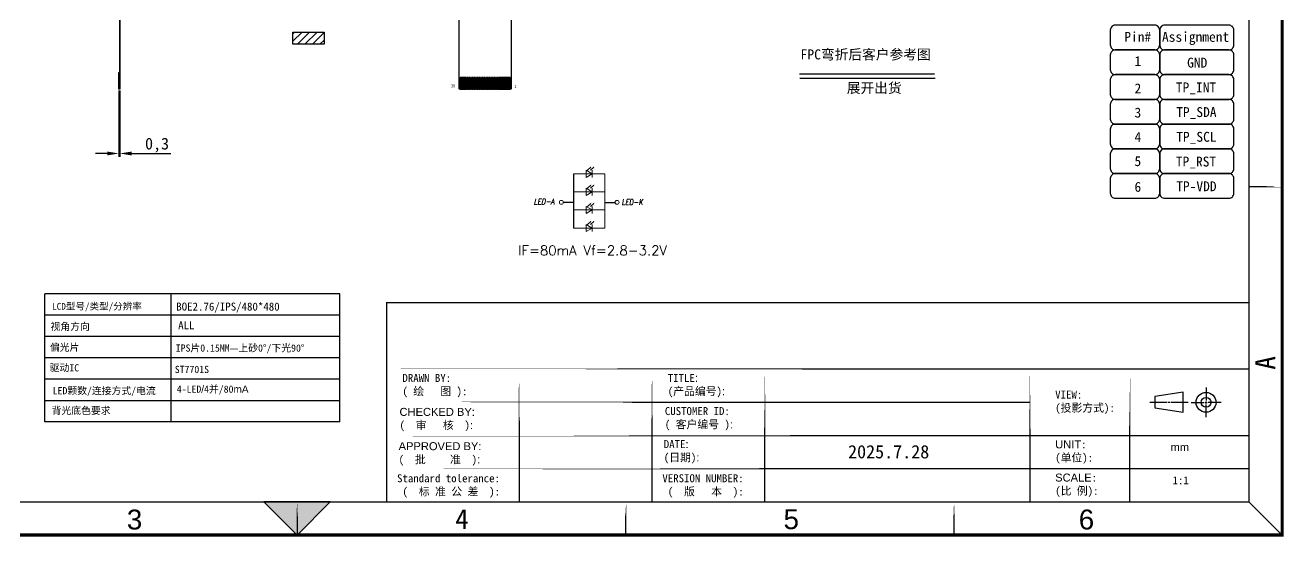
# Model space of a CAD drawing. Header units: millimetres. Extents: x 6268 to 6857, y -7375 to -6958.
# Drawn here: x 6481.3 to 6857, y -7374.8 to -7222.2 of the extents above; entities that cross this region are included whole.
import ezdxf
from ezdxf.enums import TextEntityAlignment as Align

# ---------------------------------------------------------------- set-up
doc = ezdxf.new("R2010")
doc.units = ezdxf.units.MM
doc.header["$LTSCALE"] = 32.67
doc.header["$PDMODE"] = 3
doc.header["$PDSIZE"] = 0.3125
doc.layers.get('0').update_dxf_attribs({"linetype": 'CONTINUOUS'})
doc.layers.get('Defpoints').update_dxf_attribs({"linetype": 'CONTINUOUS'})
for name, color, linetype in [('DIM', 3, 'CONTINUOUS'), ('ITO', 3, 'CONTINUOUS'), ('鑫视界图框', 3, 'CONTINUOUS')]:
    doc.layers.add(name, color=color, linetype=linetype)
doc.layers.add('Text', color=7, linetype='CONTINUOUS', lineweight=0)
doc.styles.add('Arial', font='arial.ttf', dxfattribs={"height": 3})
doc.styles.add('C-E02$0$RT', font='ROMANT.SHX')
doc.styles.add('H', font='italic.shx', dxfattribs={"width": 0.75})
doc.styles.get("Standard").update_dxf_attribs({"font": 'txt', "width": 0.8})
doc.styles.add('宋', font='SimSun.ttf')
doc.styles.add('宋体', font='SimSun.ttf')
doc.styles.add('黑体', font='simhei.ttf')
doc.dimstyles.new('HJ', dxfattribs={"dimtxt": 3.5, "dimasz": 3.5, "dimexe": 1, "dimexo": 0.625, "dimgap": 0.5, "dimtad": 1, "dimtxsty": '黑体', "dimcen": 3.5, "dimclrd": 4, "dimclre": 4, "dimclrt": 4, "dimadec": 0, "dimazin": 0, "dimtfac": 1, "dimtmove": 0, "dimatfit": 3, "dimfxl": 1, "dimarcsym": 0})

# ---------------------------------------------------------------- blocks, each defined once
blk = doc.blocks.new('*U270')
at = {"layer": 'ITO', "color": 2}
blk.add_lwpolyline([(-0.175, -1.75), (0.175, -1.75), (0.175, 1.75), (-0.175, 1.75)], close=True, dxfattribs=at)
blk = doc.blocks.new('*U272')
at = {"layer": 'ITO', "color": 0, "linetype": 'ByBlock', "lineweight": -2, "transparency": 16777216}
for p in [(0, 0), (0.5, 0), (1, 0), (1.5, 0), (2, 0), (2.5, 0), (3, 0), (3.5, 0), (4, 0), (4.5, 0), (5, 0), (5.5, 0), (6, 0), (6.5, 0), (7, 0), (7.5, 0), (8, 0), (8.5, 0), (9, 0), (9.5, 0), (10, 0), (10.5, 0), (11, 0), (11.5, 0), (12, 0), (12.5, 0), (13, 0), (13.5, 0), (14, 0), (14.5, 0)]:
    blk.add_blockref('*U270', p, dxfattribs=at)
blk = doc.blocks.new('*D297')
at = {"layer": 'Defpoints', "color": 0, "transparency": 16777216}
for p in [(6509.26, -7241.1), (6509.56, -7241.1), (6509.56, -7260.5)]:
    blk.add_point(p, dxfattribs=at)
at = {"layer": 'ITO', "color": 4, "lineweight": -2, "transparency": 16777216}
for p, q in [((6509.26, -7241.72), (6509.26, -7261.5)), ((6509.56, -7241.72), (6509.56, -7261.5)), ((6505.76, -7260.5), (6502.26, -7260.5)), ((6509.26, -7260.5), (6509.56, -7260.5)), ((6513.06, -7260.5), (6524.7, -7260.5))]:
    blk.add_line(p, q, dxfattribs=at)
at = {"layer": 'ITO', "color": 4, "transparency": 16777216}
for points in [[(6505.76, -7259.92), (6505.76, -7261.08), (6509.26, -7260.5)], [(6513.06, -7259.92), (6513.06, -7261.08), (6509.56, -7260.5)]]:
    blk.add_solid(points, dxfattribs=at)
at = {"layer": 'ITO', "color": 4, "transparency": 16777216, "insert": (6520.63, -7258.02), "char_height": 3.5, "attachment_point": 5, "style": '黑体'}
blk.add_mtext('0,3', dxfattribs=at)

msp = doc.modelspace()

# ---------------------------------------------------------------- hatches: boundary and pattern name
h = msp.add_hatch()
h.set_pattern_fill('ANSI31', color=4, scale=0.5, style=0)
h.set_pattern_definition([(45, (1499.2115, -7239.8522), (-1.122532, 1.122532), [])])
h.paths.add_polyline_path([(6561.157, -7224.277), (6570.486, -7224.277), (6570.486, -7227.931), (6561.157, -7227.931)])
msp.add_hatch(color=3).paths.add_polyline_path([(6552.536, -7364.409), (6562.436, -7374.309), (6572.336, -7364.409)])

# ---------------------------------------------------------------- linework, layer by layer
at = {"color": 30, "lineweight": -3}
for p, q in [((6509.431, -7196.551), (6509.431, -7241.354)), ((6509.561, -7196.551), (6509.561, -7241.354))]:
    msp.add_line(p, q, dxfattribs=at)
at = {"color": 2}
for p, q in [((6712.429, -7236.784), (6752.68, -7236.784)), ((6712.532, -7237.998), (6752.885, -7237.998))]:
    msp.add_line(p, q, dxfattribs=at)
for p, q in [((6644.929, -7266.55), (6644.929, -7282.746)), ((6644.929, -7275.069), (6641.89, -7275.069)), ((6654.329, -7275.069), (6657.368, -7275.069))]:
    msp.add_line(p, q)
at = {"color": 4, "linetype": 'Continuous', "lineweight": -3}
for p, q in [((6575.162, -7302.339), (6487.163, -7302.339)), ((6487.163, -7340.551), (6487.163, -7302.339)), ((6524.831, -7340.551), (6524.831, -7302.339)), ((6575.162, -7340.55), (6575.162, -7302.339)), ((6575.162, -7308.708), (6487.163, -7308.708)), ((6575.162, -7315.076), (6487.163, -7315.076)), ((6575.162, -7321.445), (6487.163, -7321.445)), ((6575.162, -7327.813), (6487.163, -7327.813)), ((6575.162, -7340.551), (6487.163, -7340.551))]:
    msp.add_line(p, q, dxfattribs=at)
at = {"color": 4, "lineweight": -3}
msp.add_line((6487.163, -7334.182), (6575.163, -7334.182), dxfattribs=at)
at = {"color": 4}
msp.add_lwpolyline([(6561.157, -7224.277), (6570.486, -7224.277), (6570.486, -7227.931), (6561.157, -7227.931)], close=True, dxfattribs=at)
at = {"color": 4, "elevation": 0}
for points in [[(6805.164, -7223.726), (6805.164, -7228.15, 0.4142136), (6806.639, -7229.625), (6818.435, -7229.625, 0.4142136), (6819.91, -7228.15), (6819.91, -7223.726, 0.4142136), (6818.435, -7222.252), (6806.639, -7222.252, 0.4142136)], [(6819.91, -7223.726), (6819.91, -7228.15, 0.4142136), (6821.384, -7229.625), (6840.554, -7229.625, 0.4142136), (6842.028, -7228.15), (6842.028, -7223.726, 0.4142136), (6840.554, -7222.252), (6821.384, -7222.252, 0.4142136)], [(6805.164, -7231.099), (6805.164, -7235.523, 0.4142136), (6806.639, -7236.997), (6818.435, -7236.997, 0.4142136), (6819.91, -7235.523), (6819.91, -7231.099, 0.4142136), (6818.435, -7229.625), (6806.639, -7229.625, 0.4142136)], [(6819.91, -7231.099), (6819.91, -7235.523, 0.4142136), (6821.384, -7236.997), (6840.554, -7236.997, 0.4142136), (6842.028, -7235.523), (6842.028, -7231.099, 0.4142136), (6840.554, -7229.625), (6821.384, -7229.625, 0.4142136)], [(6805.164, -7238.472), (6805.164, -7242.896, 0.4142136), (6806.639, -7244.37), (6818.435, -7244.37, 0.4142136), (6819.91, -7242.896), (6819.91, -7238.472, 0.4142136), (6818.435, -7236.997), (6806.639, -7236.997, 0.4142136)], [(6819.91, -7238.472), (6819.91, -7242.896, 0.4142136), (6821.384, -7244.37), (6840.554, -7244.37, 0.4142136), (6842.028, -7242.896), (6842.028, -7238.472, 0.4142136), (6840.554, -7236.997), (6821.384, -7236.997, 0.4142136)], [(6805.164, -7245.845), (6805.164, -7250.268, 0.4142136), (6806.639, -7251.743), (6818.435, -7251.743, 0.4142136), (6819.91, -7250.268), (6819.91, -7245.845, 0.4142136), (6818.435, -7244.37), (6806.639, -7244.37, 0.4142136)], [(6819.91, -7245.845), (6819.91, -7250.268, 0.4142136), (6821.384, -7251.743), (6840.554, -7251.743, 0.4142136), (6842.028, -7250.268), (6842.028, -7245.845, 0.4142136), (6840.554, -7244.37), (6821.384, -7244.37, 0.4142136)], [(6805.164, -7253.217), (6805.164, -7257.641, 0.4142136), (6806.639, -7259.116), (6818.435, -7259.116, 0.4142136), (6819.91, -7257.641), (6819.91, -7253.217, 0.4142136), (6818.435, -7251.743), (6806.639, -7251.743, 0.4142136)], [(6819.91, -7253.217), (6819.91, -7257.641, 0.4142136), (6821.384, -7259.116), (6840.554, -7259.116, 0.4142136), (6842.028, -7257.641), (6842.028, -7253.217, 0.4142136), (6840.554, -7251.743), (6821.384, -7251.743, 0.4142136)], [(6805.164, -7260.59), (6805.164, -7265.014, 0.4142136), (6806.639, -7266.489), (6818.435, -7266.489, 0.4142136), (6819.91, -7265.014), (6819.91, -7260.59, 0.4142136), (6818.435, -7259.116), (6806.639, -7259.116, 0.4142136)], [(6819.91, -7260.59), (6819.91, -7265.014, 0.4142136), (6821.384, -7266.489), (6840.554, -7266.489, 0.4142136), (6842.028, -7265.014), (6842.028, -7260.59, 0.4142136), (6840.554, -7259.116), (6821.384, -7259.116, 0.4142136)], [(6805.164, -7267.963), (6805.164, -7272.387, 0.4142136), (6806.639, -7273.861), (6818.435, -7273.861, 0.4142136), (6819.91, -7272.387), (6819.91, -7267.963, 0.4142136), (6818.435, -7266.489), (6806.639, -7266.489, 0.4142136)], [(6819.91, -7267.963), (6819.91, -7272.387, 0.4142136), (6821.384, -7273.861), (6840.554, -7273.861, 0.4142136), (6842.028, -7272.387), (6842.028, -7267.963, 0.4142136), (6840.554, -7266.489), (6821.384, -7266.489, 0.4142136)]]:
    msp.add_lwpolyline(points, format="xyb", close=True, dxfattribs=at)
at = {"color": 4, "lineweight": 0}
msp.add_lwpolyline([(6554.85, -7302.339), (6575.162, -7302.339)], dxfattribs=at)
at = {"color": 3}
msp.add_lwpolyline([(6552.536, -7364.409), (6562.436, -7374.309), (6572.336, -7364.409)], close=True, dxfattribs=at)
at = {"layer": 'ITO', "color": 30}
for p, q in [((6509.261, -7241.354), (6509.261, -7236.354)), ((6509.261, -7236.354), (6509.431, -7236.354)), ((6509.561, -7241.354), (6509.261, -7241.354))]:
    msp.add_line(p, q, dxfattribs=at)
msp.add_lwpolyline([(6633.367, -7201.322), (6633.367, -7212.762, -0.4142136), (6632.867, -7213.262), (6626.828, -7213.262, 0.4142136), (6626.328, -7213.762), (6626.328, -7241.154, -0.4142136), (6626.128, -7241.354), (6611.028, -7241.354, -0.4142136), (6610.828, -7241.154), (6610.828, -7213.762, 0.4142136), (6610.328, -7213.262), (6602.992, -7213.262, -0.4142136), (6602.492, -7212.762), (6602.492, -7201.322, -0.4142136), (6602.992, -7200.822), (6605.971, -7200.822)], format="xyb", dxfattribs=at)
at = {"layer": 'Text', "color": 0, "linetype": 'Continuous', "lineweight": 9}
for p, q in [((6648.705, -7265.485), (6648.705, -7267.614)), ((6650.549, -7266.55), (6648.705, -7265.485)), ((6650.549, -7265.485), (6650.549, -7267.614)), ((6644.929, -7266.55), (6654.329, -7266.55)), ((6650.549, -7266.55), (6648.705, -7267.614)), ((6654.329, -7266.55), (6654.329, -7282.746)), ((6644.929, -7271.95), (6654.329, -7271.95)), ((6648.705, -7270.885), (6648.705, -7273.014)), ((6650.549, -7271.95), (6648.705, -7270.885)), ((6650.549, -7271.95), (6648.705, -7273.014)), ((6650.549, -7270.885), (6650.549, -7273.014)), ((6648.705, -7276.282), (6648.705, -7278.411)), ((6650.549, -7277.346), (6648.705, -7276.282)), ((6650.549, -7276.282), (6650.549, -7278.411)), ((6644.929, -7277.346), (6654.329, -7277.346)), ((6650.549, -7277.346), (6648.705, -7278.411)), ((6644.929, -7282.746), (6654.329, -7282.746)), ((6648.705, -7281.682), (6648.705, -7283.811)), ((6650.549, -7282.746), (6648.705, -7281.682)), ((6650.549, -7282.746), (6648.705, -7283.811)), ((6650.549, -7281.682), (6650.549, -7283.811))]:
    msp.add_line(p, q, dxfattribs=at)
for points in [[(6650.068, -7264.574), (6649.162, -7265.48)], [(6650.962, -7264.584), (6650.057, -7265.489)], [(6650.068, -7269.974), (6649.162, -7270.88)], [(6650.962, -7269.984), (6650.057, -7270.889)], [(6650.068, -7275.37), (6649.162, -7276.276)], [(6650.962, -7275.38), (6650.057, -7276.286)], [(6650.068, -7280.77), (6649.162, -7281.676)], [(6650.962, -7280.78), (6650.057, -7281.686)]]:
    msp.add_lwpolyline(points, dxfattribs=at)
for centre in [(6641.306, -7275.069), (6657.952, -7275.069)]:
    msp.add_circle(centre, 0.585, dxfattribs=at)
for points in [[(6650.026, -7264.533), (6650.316, -7264.326), (6650.109, -7264.615)], [(6650.921, -7264.542), (6651.21, -7264.336), (6651.004, -7264.625)], [(6650.026, -7269.933), (6650.316, -7269.726), (6650.109, -7270.015)], [(6650.921, -7269.942), (6651.21, -7269.736), (6651.004, -7270.025)], [(6650.026, -7275.329), (6650.316, -7275.122), (6650.109, -7275.412)], [(6650.921, -7275.339), (6651.21, -7275.132), (6651.004, -7275.422)], [(6650.026, -7280.729), (6650.316, -7280.522), (6650.109, -7280.812)], [(6650.921, -7280.739), (6651.21, -7280.532), (6651.004, -7280.822)]]:
    msp.add_solid(points, dxfattribs=at)
at = {"layer": '鑫视界图框', "color": 3}
for p, q in [((6833.755, -7330.254), (6833.755, -7334.115)), ((6816.945, -7334.664), (6822.068, -7334.664)), ((6822.365, -7334.664), (6822.959, -7334.664)), ((6823.256, -7334.664), (6828.38, -7334.664)), ((6829.3, -7334.709), (6833.161, -7334.709)), ((6833.458, -7334.709), (6834.052, -7334.709)), ((6833.755, -7335.006), (6833.755, -7334.412)), ((6833.755, -7339.164), (6833.755, -7335.303)), ((6838.21, -7334.709), (6834.349, -7334.709))]:
    msp.add_line(p, q, dxfattribs=at)
for points, const_width in [([(6856.466, -7374.309), (6268.406, -7374.309), (6268.406, -6958.509), (6856.466, -6958.509)], 0.99), ([(6846.566, -7364.409), (6278.306, -7364.409), (6278.306, -6968.409), (6846.566, -6968.409)], 0.396), ([(6856.466, -7270.358), (6846.665, -7270.358), (6846.665, -7270.358), (6856.466, -7270.358)], 0.396), ([(6589.166, -7305.009), (6846.566, -7305.009), (6846.566, -7364.409), (6589.166, -7364.409)], 0.396), ([(6589.166, -7324.809), (6846.566, -7324.809), (6846.566, -7324.809), (6589.166, -7324.809)], 0.396), ([(6628.766, -7324.809), (6628.766, -7324.809), (6628.767, -7364.409), (6628.767, -7364.409)], 0.396), ([(6668.366, -7323.819), (6668.366, -7323.819), (6668.367, -7364.409), (6668.367, -7364.409)], 0.396), ([(6702.026, -7324.809), (6702.026, -7324.809), (6702.027, -7364.409), (6702.027, -7364.409)], 0.396), ([(6781.226, -7324.809), (6781.226, -7324.809), (6781.227, -7364.409), (6781.227, -7364.409)], 0.396), ([(6810.926, -7324.809), (6810.926, -7324.809), (6810.927, -7364.409), (6810.927, -7364.409)], 0.396), ([(6589.166, -7334.709), (6781.226, -7334.709), (6781.226, -7334.709), (6589.166, -7334.709)], 0.396), ([(6589.166, -7344.609), (6846.566, -7344.609), (6846.566, -7344.609), (6589.166, -7344.609)], 0.396), ([(6589.166, -7354.509), (6846.566, -7354.509), (6846.566, -7354.509), (6589.166, -7354.509)], 0.396), ([(6562.484, -7364.419), (6562.484, -7364.419), (6562.484, -7374.22), (6562.484, -7374.22)], 0.396), ([(6660.494, -7364.419), (6660.494, -7364.419), (6660.494, -7374.22), (6660.494, -7374.22)], 0.396), ([(6758.504, -7364.419), (6758.504, -7364.419), (6758.504, -7374.22), (6758.504, -7374.22)], 0.396)]:
    msp.add_lwpolyline(points, close=True, dxfattribs=dict(at, const_width=const_width))
msp.add_lwpolyline([(6818.43, -7332.972), (6818.43, -7336.357), (6826.895, -7337.634), (6826.895, -7331.694)], close=True, dxfattribs=at)
at = {"layer": '鑫视界图框', "color": 3, "const_width": 0.396}
msp.add_lwpolyline([(6846.566, -7364.409), (6856.466, -7374.309)], dxfattribs=at)
at = {"layer": '鑫视界图框', "color": 3}
for radius in [2.97, 1.485]:
    msp.add_circle((6833.755, -7334.709), radius, dxfattribs=at)

# ---------------------------------------------------------------- block references
at = {"layer": 'ITO', "color": 2}
msp.add_blockref('*U272', (6611.328, -7239.604), dxfattribs=at)

# ---------------------------------------------------------------- texts
at = {"color": 0, "linetype": 'Continuous', "lineweight": -3, "style": '宋体'}
for s, height, rotation, p in [('LCD型号/类型/分辨率', 2.02995, 359.99988, (6502.688, -7307.095)), ('视角方向', 2.1481, 359.99988, (6494.705, -7313.174)), ('偏光片', 2.1481, 0.00012, (6493.05, -7319.375)), ('驱动IC', 2.1481, 0.00012, (6492.991, -7325.492)), ('LED颗数/连接方式/电流', 2.14809, 0.00012, (6504.863, -7332.316)), ('背光底色要求', 2.1481, 0.00012, (6497.955, -7338.228))]:
    msp.add_text(s, height=height, rotation=rotation, dxfattribs=at).set_placement(p, align=Align.CENTER)
at = {"color": 4, "char_height": 2.94912, "width": 5.51776, "attachment_point": 1, "style": 'Arial'}
for s, insert in [('{\\fSimHei|b0|i0|c0|p49;Pin#}', (6809.341, -7224.253)), ('{\\fSimHei|b0|i0|c0|p49;Assignment}', (6820.588, -7224.253)), ('{\\fSimHei|b0|i0|c134|p49;1}', (6812.39, -7231.493)), ('{\\fSimHei|b0|i0|c134|p49;GND}', (6828.103, -7231.94)), ('{\\fSimHei|b0|i0|c134|p49;TP_INT}', (6824.723, -7239.313)), ('{\\fSimHei|b0|i0|c134|p49;2}', (6812.39, -7239.621)), ('{\\fSimHei|b0|i0|c134|p49;3}', (6812.39, -7246.823)), ('{\\fSimHei|b0|i0|c134|p49;TP_SDA}', (6824.84, -7246.686)), ('{\\fSimHei|b0|i0|c134|p49;4}', (6812.39, -7254.103)), ('{\\fSimHei|b0|i0|c134|p49;TP_SCL}', (6824.84, -7254.059)), ('{\\fSimHei|b0|i0|c134|p49;5}', (6812.39, -7261.305)), ('{\\fSimHei|b0|i0|c134|p49;TP_RST}', (6824.723, -7261.432)), ('{\\fSimHei|b0|i0|c134|p49;6}', (6812.39, -7268.97)), ('{\\fSimHei|b0|i0|c134|p49;TP-VDD}', (6824.84, -7268.804))]:
    msp.add_mtext(s, dxfattribs=dict(at, insert=insert))
at = {"color": 2, "insert": (6712.69, -7229.461), "char_height": 3, "width": 44.1761, "attachment_point": 1, "style": '宋'}
msp.add_mtext('FPC弯折后客户参考图\\P\\P\\pi13.82;展开出货', dxfattribs=at)
at = {"insert": (6609.659, -7239.827), "char_height": 1, "width": 3.04061, "attachment_point": 3}
msp.add_mtext('{\\C1;30}', dxfattribs=at)
at = {"color": 1, "lineweight": -3, "attachment_point": 1, "style": '宋体'}
for s, insert, char_height, width in [('ALL', (6526.945, -7310.526), 2.3882, 74.78635), ('4-LED{\\fArial|b0|i0|c0|p32;/}4并/80{\\fArial|b0|i0|c0|p32;mA}', (6526.522, -7329.7), 2.14938, 27.37334)]:
    msp.add_mtext(s, dxfattribs=dict(at, insert=insert, char_height=char_height, width=width))
at = {"color": 1, "lineweight": -3, "style": '宋体'}
for tag, p, height in [('BOE2.76/IPS/480*480', (6526.366, -7307.351), 2.388), ('IPS片0.15MM—上砂0°/下光90°', (6526.213, -7319.588), 2.149), ('ST7701S', (6525.922, -7325.962), 2.149)]:
    msp.add_attdef(tag, p, '', height=height, dxfattribs=at)
at = {"layer": 'DIM', "color": 1, "insert": (6627.949, -7240.018), "char_height": 1, "width": 0.89492, "attachment_point": 3}
msp.add_mtext('1', dxfattribs=at)
at = {"layer": 'Text', "color": 0, "style": 'H', "width": 0.75}
for s, p in [('LED-A', (6633.086, -7275.684)), ('LED-K', (6659.31, -7275.858))]:
    msp.add_text(s, height=1.6992, dxfattribs=at).set_placement(p)
at = {"layer": 'Text', "style": 'C-E02$0$RT'}
msp.add_text('IF=80mA Vf=2.8-3.2V', height=2.91358, dxfattribs=at).set_placement((6628.42, -7290.865))
at = {"layer": '鑫视界图框', "color": 3, "insert": (6848.44, -7324.97), "char_height": 5.94, "width": 25.22711, "attachment_point": 1, "rotation": 90, "style": '黑体'}
msp.add_mtext('A', dxfattribs=at)
at = {"layer": '鑫视界图框', "color": 3, "lineweight": 0, "attachment_point": 1, "style": '黑体'}
for s, insert, char_height, width in [('{\\C256;DRAWN BY:\\P( 绘   图 ):}', (6593.87, -7326.249), 2.376, 53.10783), ('{\\fSimHei|b0|i0|c0|p49;\\C256;TITLE\\fArial|b0|i0|c0|p34;:\\P\\fSimHei|b0|i0|c0|p49;(\\fSimHei|b0|i0|c134|p49;产品编号\\fSimHei|b0|i0|c0|p49;)\\fArial|b0|i0|c0|p34;:}', (6673.07, -7326.249), 2.376, 53.10783), ('{\\fSimHei|b0|i0|c0|p49;\\C256;VIEW:\\P(\\fSimHei|b0|i0|c134|p49;投影方式\\fSimHei|b0|i0|c0|p49;):}', (6788.712, -7331.195), 2.376, 53.10783), ('{\\fArial|b0|i0|c0|p34;\\C256;CHECKED BY:\\P\\fSimHei|b0|i0|c0|p49;(\\fSimHei|b0|i0|c134|p49;  审   核  \\fSimHei|b0|i0|c0|p49;)\\fArial|b0|i0|c0|p34;:}', (6593.005, -7336.367), 2.376, 53.10783), ('{\\fSimHei|b0|i0|c0|p49;\\C256;CUSTOMER\\fSimHei|b0|i0|c134|p49; \\fSimHei|b0|i0|c0|p49;ID:\\fArial|b0|i0|c0|p34;\\P\\fSimHei|b0|i0|c0|p49;(\\fSimHei|b0|i0|c134|p49; 客户编号 \\fSimHei|b0|i0|c0|p49;)\\fArial|b0|i0|c0|p34;:}', (6672.205, -7336.124), 2.376, 53.10783), ('{\\fArial|b0|i0|c0|p34;\\C256;APPROVED BY:\\P\\fSimHei|b0|i0|c0|p49;(\\fSimHei|b0|i0|c134|p49;  批   \\H0.4167x; \\H2.4x; 准  \\fSimHei|b0|i0|c0|p49;)\\fArial|b0|i0|c0|p34;:}', (6592.745, -7346.593), 2.376, 53.10783), ('{\\fSimHei|b0|i0|c0|p49;\\C256;DATE\\fArial|b0|i0|c0|p34;:\\P\\fSimHei|b0|i0|c0|p49;(\\fSimHei|b0|i0|c134|p49;日期\\fSimHei|b0|i0|c0|p49;\\H1x;)\\fArial|b0|i0|c0|p34;:}', (6671.886, -7345.986), 2.376, 53.10783), ('{\\C0;2025.7.28}', (6726.885, -7347.449), 3.96, 19.12815), ('{\\fArial|b0|i0|c0|p34;\\C256;UNIT\\fSimHei|b0|i0|c0|p49;:\\P(\\fSimHei|b0|i0|c134|p49;单位\\fSimHei|b0|i0|c0|p49;):}', (6788.712, -7346.049), 2.376, 53.10783), ('{\\fArial|b0|i0|c0|p34;\\C256;mm}', (6823.145, -7346.86), 2.376, 53.10783), ('{\\fArial|b0|i0|c0|p34;\\C256;SCALE\\fSimHei|b0|i0|c0|p49;:\\P(\\fSimHei|b0|i0|c134|p49;比 例\\fSimHei|b0|i0|c0|p49;):}', (6788.712, -7355.949), 2.376, 53.10783), ('{\\fSimHei|b0|i0|c134|p49;\\C256;Standard tolerance\\fSimHei|b0|i0|c0|p49;:\\fSimHei|b0|i0|c134|p49;\\P \\fSimHei|b0|i0|c0|p49;(\\fSimHei|b0|i0|c134|p49;  标 准 公 差  \\fSimHei|b0|i0|c0|p49;):}', (6592.271, -7356.165), 2.376, 53.10783), ('{\\fSimHei|b0|i0|c134|p49;\\C256;VERSION NUMBER\\fSimHei|b0|i0|c0|p49;:\\fSimHei|b0|i0|c134|p49;\\P \\fSimHei|b0|i0|c0|p49;(\\fSimHei|b0|i0|c134|p49;  版   本  \\fSimHei|b0|i0|c0|p49;):}', (6671.471, -7356.165), 2.376, 53.10783), ('{\\fSimHei|b0|i0|c0|p49;\\C256;1:1}', (6823.741, -7356.76), 2.376, 53.10783)]:
    msp.add_mtext(s, dxfattribs=dict(at, insert=insert, char_height=char_height, width=width))
at = {"layer": '鑫视界图框', "color": 3, "char_height": 5.94, "width": 2.49821, "attachment_point": 1, "style": '黑体'}
for s, insert in [('{\\fArial|b0|i0|c0|p34;3}', (6511.611, -7366.681)), ('{\\fSimHei|b0|i0|c0|p49;4}', (6609.621, -7366.582)), ('{\\fArial|b0|i0|c0|p34;5}', (6707.631, -7366.582)), ('{\\fArial|b0|i0|c0|p34;6}', (6795.741, -7366.681))]:
    msp.add_mtext(s, dxfattribs=dict(at, insert=insert))

# ---------------------------------------------------------------- dimensions: what is measured, and where the dimension line sits
at = {"layer": 'ITO', "color": 30}
dim = msp.add_linear_dim(base=(6509.561, -7260.499), p1=(6509.261, -7241.099), p2=(6509.561, -7241.099), dimstyle='HJ', override={"dimfxl": 0.2}, dxfattribs=at)
dim.commit()
dim.dimension.update_dxf_attribs({"geometry": '*D297', "text_midpoint": (6520.63, -7260.499), "dimtype": 160})

doc.saveas('drawing.dxf')
